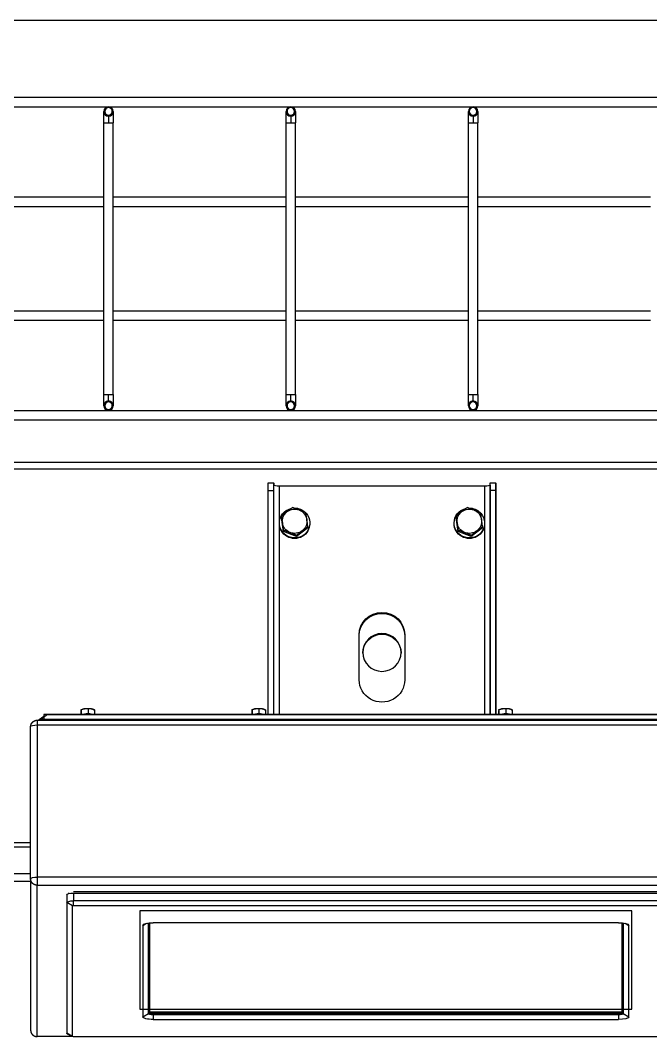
# Model space of a CAD drawing. Header units: millimetres. Extents: x -187347 to 135007, y -6415 to 292048.
# Drawn here: x -52161 to -51829, y 20953 to 21488 of the extents above; entities that cross this region are included whole.
import ezdxf

# ---------------------------------------------------------------- set-up
doc = ezdxf.new("R2010")
doc.units = ezdxf.units.MM
doc.header["$LTSCALE"] = 100
doc.layers.get('0').update_dxf_attribs({"lineweight": 18})
doc.layers.add('Layout CAT2', color=6, linetype='Continuous')

# ---------------------------------------------------------------- blocks, each defined once
blk = doc.blocks.new('vgdsvbgsbfgsd')
at = {"color": 0, "linetype": 'ByBlock', "lineweight": -2}
for p, q in [((4984.81, -48536.31, 0), (5794.81, -48536.31, 0)), ((5098.81, -48576.81, 0), (5668.81, -48576.81, 0)), ((5098.81, -48581.81, 0), (5668.81, -48581.81, 0)), ((5237.31, -48590.31, 0), (5237.31, -48584.31, 0)), ((5237.81, -48584.31, 0), (5237.31, -48584.31, 0)), ((5241.81, -48584.31, 0), (5242.31, -48584.31, 0)), ((5242.31, -48584.31, 0), (5242.31, -48590.31, 0)), ((5333.31, -48590.31, 0), (5333.31, -48584.31, 0)), ((5333.81, -48584.31, 0), (5333.31, -48584.31, 0)), ((5337.81, -48584.31, 0), (5338.31, -48584.31, 0)), ((5338.31, -48584.31, 0), (5338.31, -48590.31, 0)), ((5429.31, -48590.31, 0), (5429.31, -48584.31, 0)), ((5429.81, -48584.31, 0), (5429.31, -48584.31, 0)), ((5433.81, -48584.31, 0), (5434.31, -48584.31, 0)), ((5434.31, -48584.31, 0), (5434.31, -48590.31, 0)), ((5237.31, -48733.31, 0), (5237.31, -48590.31, 0)), ((5237.31, -48590.31, 0), (5239.81, -48590.31, 0)), ((5239.81, -48586.81, 0), (5239.81, -48590.31, 0)), ((5239.81, -48590.31, 0), (5242.31, -48590.31, 0)), ((5242.31, -48733.31, 0), (5242.31, -48590.31, 0)), ((5333.31, -48733.31, 0), (5333.31, -48590.31, 0)), ((5333.31, -48590.31, 0), (5335.81, -48590.31, 0)), ((5335.81, -48586.81, 0), (5335.81, -48590.31, 0)), ((5335.81, -48590.31, 0), (5338.31, -48590.31, 0)), ((5338.31, -48733.31, 0), (5338.31, -48590.31, 0)), ((5429.31, -48733.31, 0), (5429.31, -48590.31, 0)), ((5429.31, -48590.31, 0), (5431.81, -48590.31, 0)), ((5431.81, -48586.81, 0), (5431.81, -48590.31, 0)), ((5431.81, -48590.31, 0), (5434.31, -48590.31, 0)), ((5434.31, -48733.31, 0), (5434.31, -48590.31, 0)), ((5146.32, -48629.31, 0), (5237.31, -48629.31, 0)), ((5242.32, -48629.31, 0), (5333.31, -48629.31, 0)), ((5338.32, -48629.31, 0), (5429.3, -48629.31, 0)), ((5434.31, -48629.31, 0), (5525.3, -48629.31, 0)), ((5146.32, -48634.31, 0), (5237.31, -48634.31, 0)), ((5242.32, -48634.31, 0), (5333.31, -48634.31, 0)), ((5338.32, -48634.31, 0), (5429.3, -48634.31, 0)), ((5434.31, -48634.31, 0), (5525.3, -48634.31, 0)), ((5146.32, -48689.31, 0), (5237.31, -48689.31, 0)), ((5242.32, -48689.31, 0), (5333.31, -48689.31, 0)), ((5338.32, -48689.31, 0), (5429.3, -48689.31, 0)), ((5434.31, -48689.31, 0), (5525.3, -48689.31, 0)), ((5146.32, -48694.31, 0), (5237.31, -48694.31, 0)), ((5242.32, -48694.31, 0), (5333.31, -48694.31, 0)), ((5338.32, -48694.31, 0), (5429.3, -48694.31, 0)), ((5434.31, -48694.31, 0), (5525.3, -48694.31, 0)), ((5237.31, -48733.31, 0), (5239.81, -48733.31, 0)), ((5237.31, -48739.31, 0), (5237.31, -48733.31, 0)), ((5239.81, -48736.81, 0), (5239.81, -48733.31, 0)), ((5239.81, -48733.31, 0), (5242.31, -48733.31, 0)), ((5242.31, -48733.31, 0), (5242.31, -48739.31, 0)), ((5333.31, -48733.31, 0), (5335.81, -48733.31, 0)), ((5333.31, -48739.31, 0), (5333.31, -48733.31, 0)), ((5335.81, -48736.81, 0), (5335.81, -48733.31, 0)), ((5335.81, -48733.31, 0), (5338.31, -48733.31, 0)), ((5338.31, -48733.31, 0), (5338.31, -48739.31, 0)), ((5429.31, -48733.31, 0), (5431.81, -48733.31, 0)), ((5429.31, -48739.31, 0), (5429.31, -48733.31, 0)), ((5431.81, -48733.31, 0), (5434.31, -48733.31, 0)), ((5431.81, -48736.81, 0), (5431.81, -48733.31, 0)), ((5434.31, -48733.31, 0), (5434.31, -48739.31, 0)), ((5239.81, -48737.31, 0), (5239.81, -48736.81, 0)), ((5335.81, -48737.31, 0), (5335.81, -48736.81, 0)), ((5431.81, -48737.31, 0), (5431.81, -48736.81, 0)), ((5098.81, -48741.81, 0), (5668.81, -48741.81, 0)), ((5239.81, -48741.31, 0), (5239.81, -48741.81, 0)), ((5335.81, -48741.31, 0), (5335.81, -48741.81, 0)), ((5431.81, -48741.31, 0), (5431.81, -48741.81, 0)), ((5098.81, -48746.81, 0), (5668.81, -48746.81, 0)), ((5696.81, -48769.28, 0), (5070.81, -48769.28, 0)), ((5076.87, -48772.59, 0), (5690.75, -48772.59, 0)), ((5323.81, -48783.96, 0), (5323.81, -48779.96, 0)), ((5323.81, -48779.96, 0), (5326.81, -48779.96, 0)), ((5323.81, -48901.9, 0), (5323.81, -48783.96, 0)), ((5323.81, -48783.96, 0), (5326.81, -48783.96, 0)), ((5326.81, -48783.96, 0), (5326.81, -48779.96, 0)), ((5326.81, -48780.11, 0), (5326.81, -48781.13, 0)), ((5326.81, -48901.9, 0), (5326.81, -48783.96, 0)), ((5437.81, -48781.65, 0), (5329.81, -48781.65, 0)), ((5329.81, -48901.9, 0), (5329.81, -48781.65, 0)), ((5437.81, -48781.65, 0), (5437.81, -48901.9, 0)), ((5440.81, -48783.97, 0), (5440.81, -48779.96, 0)), ((5440.81, -48779.96, 0), (5443.81, -48779.96, 0)), ((5440.81, -48781.13, 0), (5440.81, -48901.9, 0)), ((5440.81, -48901.9, 0), (5440.81, -48783.97, 0)), ((5443.81, -48783.97, 0), (5440.81, -48783.97, 0)), ((5443.81, -48783.97, 0), (5443.81, -48779.96, 0)), ((5443.81, -48780.11, 0), (5443.81, -48781.13, 0)), ((5443.81, -48781.13, 0), (5443.81, -48901.9, 0)), ((5443.81, -48901.9, 0), (5443.81, -48783.97, 0)), ((5326.81, -48901.9, 0), (5326.81, -48790.98, 0)), ((5340.32, -48794.24, 0), (5340.17, -48794.18, 0)), ((5432.32, -48794.24, 0), (5432.17, -48794.18, 0)), ((5330.85, -48798.15, 0), (5330.85, -48797.48, 0)), ((5331.9, -48805.47, 0), (5330.85, -48798.15, 0)), ((5333.87, -48795.06, 0), (5333.74, -48795.15, 0)), ((5344.26, -48799.33, 0), (5344.23, -48799.17, 0)), ((5422.85, -48798.15, 0), (5422.85, -48797.48, 0)), ((5423.9, -48805.47, 0), (5422.85, -48798.15, 0)), ((5425.87, -48795.06, 0), (5425.74, -48795.15, 0)), ((5436.26, -48799.33, 0), (5436.23, -48799.17, 0)), ((5329.81, -48801.34, 0), (5329.81, -48801.07, 0)), ((5331.36, -48800.96, 0), (5331.38, -48801.12, 0)), ((5331.9, -48805.47, 0), (5331.9, -48804.8, 0)), ((5338.86, -48808.23, 0), (5331.9, -48805.47, 0)), ((5344.77, -48803.68, 0), (5338.86, -48808.23, 0)), ((5341.75, -48805.24, 0), (5341.88, -48805.14, 0)), ((5344.77, -48803.68, 0), (5344.77, -48803.01, 0)), ((5345.81, -48801.07, 0), (5345.81, -48801.34, 0)), ((5421.81, -48801.34, 0), (5421.81, -48801.07, 0)), ((5423.36, -48800.96, 0), (5423.38, -48801.12, 0)), ((5423.9, -48805.47, 0), (5423.9, -48804.8, 0)), ((5430.86, -48808.23, 0), (5423.9, -48805.47, 0)), ((5436.77, -48803.68, 0), (5430.86, -48808.23, 0)), ((5433.75, -48805.24, 0), (5433.88, -48805.14, 0)), ((5436.77, -48803.68, 0), (5436.77, -48803.01, 0)), ((5437.81, -48801.07, 0), (5437.81, -48801.34, 0)), ((5335.3, -48806.05, 0), (5335.45, -48806.11, 0)), ((5338.86, -48808.23, 0), (5338.86, -48807.57, 0)), ((5427.3, -48806.05, 0), (5427.45, -48806.11, 0)), ((5430.86, -48808.23, 0), (5430.86, -48807.57, 0)), ((5371.81, -48883.62, 0), (5371.81, -48859.98, 0)), ((5395.81, -48859.98, 0), (5395.81, -48883.62, 0)), ((5207.91, -48901.9, 0), (5559.71, -48901.9, 0)), ((5225.2, -48900.49, 0), (5225.2, -48901.9, 0)), ((5225.21, -48899.55, 0), (5225.71, -48899.3, 0)), ((5225.4, -48901.9, 0), (5225.43, -48901.76, 0)), ((5225.43, -48899.45, 0), (5225.43, -48901.76, 0)), ((5225.43, -48901.76, 0), (5227.23, -48901.52, 0)), ((5227.23, -48901.52, 0), (5229.03, -48901.28, 0)), ((5229.03, -48898.98, 0), (5229.03, -48901.28, 0)), ((5229.03, -48901.28, 0), (5230.72, -48901.57, 0)), ((5230.72, -48901.57, 0), (5232.42, -48901.86, 0)), ((5231.91, -48899.3, 0), (5232.36, -48899.52, 0)), ((5232.42, -48901.86, 0), (5232.41, -48901.9, 0)), ((5232.42, -48899.55, 0), (5232.42, -48901.86, 0)), ((5315.2, -48900.49, 0), (5315.2, -48901.9, 0)), ((5315.21, -48899.55, 0), (5315.71, -48899.3, 0)), ((5315.4, -48901.9, 0), (5315.43, -48901.76, 0)), ((5315.43, -48899.45, 0), (5315.43, -48901.76, 0)), ((5315.43, -48901.76, 0), (5317.23, -48901.52, 0)), ((5317.23, -48901.52, 0), (5319.03, -48901.28, 0)), ((5319.03, -48898.98, 0), (5319.03, -48901.28, 0)), ((5319.03, -48901.28, 0), (5320.72, -48901.57, 0)), ((5320.72, -48901.57, 0), (5322.42, -48901.86, 0)), ((5321.91, -48899.3, 0), (5322.36, -48899.52, 0)), ((5322.42, -48901.86, 0), (5322.41, -48901.9, 0)), ((5322.42, -48899.55, 0), (5322.42, -48901.86, 0)), ((5445.2, -48900.49, 0), (5445.2, -48901.9, 0)), ((5445.21, -48899.55, 0), (5445.71, -48899.3, 0)), ((5445.4, -48901.9, 0), (5445.43, -48901.76, 0)), ((5445.43, -48899.45, 0), (5445.43, -48901.76, 0)), ((5445.43, -48901.76, 0), (5447.23, -48901.52, 0)), ((5447.23, -48901.52, 0), (5449.03, -48901.28, 0)), ((5449.03, -48898.98, 0), (5449.03, -48901.28, 0)), ((5449.03, -48901.28, 0), (5450.72, -48901.57, 0)), ((5450.72, -48901.57, 0), (5452.42, -48901.86, 0)), ((5451.91, -48899.3, 0), (5452.36, -48899.52, 0)), ((5452.42, -48901.86, 0), (5452.41, -48901.9, 0)), ((5452.42, -48899.55, 0), (5452.42, -48901.86, 0)), ((5202.26, -48904.84, 0), (5565.36, -48904.84, 0)), ((5203.25, -48904.65, 0), (5203.25, -48904.84, 0)), ((5203.27, -48904.59, 0), (5205.81, -48902.79, 0)), ((5203.55, -48904.84, 0), (5203.34, -48904.58, 0)), ((5203.96, -48904.46, 0), (5207.02, -48902.3, 0)), ((5203.96, -48904.46, 0), (5563.66, -48904.46, 0)), ((5205.81, -48902, 0), (5205.81, -48904.84, 0)), ((5561.81, -48902, 0), (5205.81, -48902, 0)), ((5198.81, -48988.51, 0), (5198.81, -48908.34, 0)), ((5202.31, -48907.43, 0), (5202.31, -48987.6, 0)), ((5202.31, -48907.43, 0), (5565.31, -48907.43, 0)), ((5066.81, -48969.28, 0), (5198.81, -48969.28, 0)), ((5198.81, -48971.78, 0), (5069.31, -48971.78, 0)), ((5198.81, -48985.78, 0), (5079.31, -48985.78, 0)), ((5070.81, -48989.78, 0), (5198.82, -48989.78, 0)), ((5198.81, -48988.51, 0), (5198.81, -49068.22, 0)), ((5565.31, -48987.6, 0), (5202.31, -48987.6, 0)), ((5202.31, -49071.6, 0), (5202.31, -48991.89, 0)), ((5202.31, -48991.89, 0), (5565.31, -48991.89, 0)), ((5217.81, -48996.87, 0), (5217.81, -49000.99, 0)), ((5218.81, -48995.9, 0), (5218.81, -48996.23, 0)), ((5221.31, -48995.25, 0), (5550.31, -48995.25, 0)), ((5221.31, -48995.96, 0), (5221.31, -49000.08, 0)), ((5221.31, -48995.96, 0), (5550.31, -48995.96, 0)), ((5217.81, -49000.99, 0), (5217.81, -49069.83, 0)), ((5220.81, -49002.66, 0), (5217.81, -49000.99, 0)), ((5220.81, -49071.51, 0), (5220.81, -49002.66, 0)), ((5221.31, -49002.53, 0), (5221.31, -49000.08, 0)), ((5550.31, -49000.08, 0), (5221.31, -49000.08, 0)), ((5221.31, -49002.53, 0), (5550.31, -49002.53, 0)), ((5257.81, -49013.01, 0), (5259.76, -49011.93, 0)), ((5257.81, -49013.01, 0), (5257.81, -49061.15, 0)), ((5260.81, -49058.93, 0), (5260.81, -49011.75, 0)), ((5260.81, -49059.48, 0), (5260.81, -49011.75, 0)), ((5261.38, -49011.68, 0), (5261.38, -49058.53, 0)), ((5261.38, -49011.68, 0), (5261.38, -49059.11, 0)), ((5508.31, -49011.59, 0), (5263.31, -49011.59, 0)), ((5510.25, -49059.11, 0), (5510.25, -49011.68, 0)), ((5510.81, -49011.75, 0), (5510.81, -49059.48, 0)), ((5511.86, -49011.93, 0), (5513.81, -49013.01, 0)), ((5513.81, -49061.15, 0), (5513.81, -49013.01, 0)), ((5257.81, -49061.15, 0), (5260.81, -49059.48, 0)), ((5260.81, -49058.93, 0), (5260.81, -49059.48, 0)), ((5261.38, -49058.53, 0), (5510.25, -49058.53, 0)), ((5261.38, -49059.11, 0), (5261.38, -49058.53, 0)), ((5261.38, -49059.11, 0), (5510.25, -49059.11, 0)), ((5508.31, -49059.58, 0), (5263.31, -49059.58, 0)), ((5263.31, -49060.13, 0), (5263.31, -49059.58, 0)), ((5508.31, -49060.13, 0), (5263.31, -49060.13, 0)), ((5263.31, -49060.13, 0), (5263.31, -49062.58, 0)), ((5508.31, -49059.58, 0), (5508.31, -49060.13, 0)), ((5508.31, -49060.13, 0), (5508.31, -49062.58, 0)), ((5510.81, -49059.48, 0), (5510.81, -49058.93, 0)), ((5510.81, -49059.48, 0), (5513.81, -49061.15, 0)), ((5263.31, -49062.58, 0), (5508.31, -49062.58, 0)), ((5220.98, -49071.6, 0), (5202.31, -49071.6, 0)), ((5220.81, -49071.51, 0), (5217.81, -49069.83, 0)), ((5220.87, -49071.57, 0), (5218.21, -49070.25, 0)), ((5550.31, -49071.64, 0), (5221.31, -49071.64, 0))]:
    blk.add_line(p, q, dxfattribs=at)
at = {"color": 0, "linetype": 'ByBlock', "lineweight": -2, "ltscale": 0.2}
for p, q in [((5515.31, -49005.41, 0), (5256.31, -49005.41, 0)), ((5256.31, -49005.41, 0), (5256.31, -49057.17, 0)), ((5515.31, -49057.17, 0), (5515.31, -49005.41, 0)), ((5256.31, -49057.17, 0), (5515.31, -49057.17, 0))]:
    blk.add_line(p, q, dxfattribs=at)
at = {"color": 0, "linetype": 'ByBlock', "lineweight": -2}
for centre, radius, start, end in [((5239.81, -48584.31, 0), 2.5, 0, 180), ((5239.81, -48584.31, 0), 2.5, 180, 0), ((5239.81, -48584.31, 0), 2, 0, 180), ((5239.81, -48584.31, 0), 2, 180, 0), ((5335.81, -48584.31, 0), 2.5, 0, 180), ((5335.81, -48584.31, 0), 2.5, 180, 0), ((5335.81, -48584.31, 0), 2, 0, 180), ((5335.81, -48584.31, 0), 2, 180, 0), ((5431.81, -48584.31, 0), 2.5, 0, 180), ((5431.81, -48584.31, 0), 2.5, 180, 0), ((5431.81, -48584.31, 0), 2, 0, 180), ((5431.81, -48584.31, 0), 2, 180, 0), ((5239.81, -48739.31, 0), 2.5, 90, 270), ((5239.81, -48739.31, 0), 2, 90, 270), ((5239.81, -48739.31, 0), 2.5, 270, 90), ((5239.81, -48739.31, 0), 2, 270, 90), ((5335.81, -48739.31, 0), 2.5, 90, 270), ((5335.81, -48739.31, 0), 2, 90, 270), ((5335.81, -48739.31, 0), 2.5, 270, 90), ((5335.81, -48739.31, 0), 2, 270, 90), ((5431.81, -48739.31, 0), 2.5, 90, 270), ((5431.81, -48739.31, 0), 2, 90, 270), ((5431.81, -48739.31, 0), 2.5, 270, 90), ((5431.81, -48739.31, 0), 2, 270, 90)]:
    blk.add_arc(centre, radius, start, end, dxfattribs=at)
at = {"color": 0, "linetype": 'ByBlock', "lineweight": -2, "extrusion": (0, 0, -1)}
for centre, major_axis, ratio, start_param, end_param in [((5329.81, -48781.13, 0), (-3, 0), 0.173648, 4.712389, 6.283185), ((5437.81, -48781.13, 0), (-3, 0), 0.173648, 3.141593, 4.712389), ((5337.81, -48801.07, 0), (-8, 0), 0.984808, 0, 1.317014), ((5337.81, -48800.15, 0), (6.5, 0), 0.984808, 4.060955, 5.083345), ((5337.81, -48801.07, 0), (-8, 0), 0.984808, 1.57109, 2.352169), ((5337.81, -48800.15, 0), (6.5, 0), 0.984808, 5.108153, 6.130543), ((5429.81, -48801.07, 0), (-8, 0), 0.984808, 0, 1.317014), ((5429.81, -48800.15, 0), (6.5, 0), 0.984808, 4.060955, 5.083345), ((5429.81, -48801.07, 0), (-8, 0), 0.984808, 1.57109, 2.352169), ((5429.81, -48800.15, 0), (6.5, 0), 0.984808, 5.108153, 6.130543), ((5337.81, -48801.07, 0), (-8, 0), 0.984808, 2.434636, 6.283185), ((5337.81, -48800.15, 0), (6.5, 0), 0.984808, 3.013757, 4.036148), ((5337.81, -48800.15, 0), (6.5, 0), 0.984808, 6.15535, 7.177741), ((5429.81, -48801.07, 0), (-8, 0), 0.984808, 2.434636, 6.283185), ((5429.81, -48800.15, 0), (6.5, 0), 0.984808, 3.013757, 4.036148), ((5429.81, -48800.15, 0), (6.5, 0), 0.984808, 6.15535, 7.177741), ((5337.81, -48801.34, 0), (-8, 0), 0.984808, 3.141592, 6.283185), ((5337.81, -48800.15, 0), (6.5, 0), 0.984808, 1.96656, 2.98895), ((5337.81, -48800.15, 0), (6.5, 0), 0.984808, 0.919362, 1.941753), ((5429.81, -48801.34, 0), (-8, 0), 0.984808, 3.141592, 6.283185), ((5429.81, -48800.15, 0), (6.5, 0), 0.984808, 1.96656, 2.98895), ((5429.81, -48800.15, 0), (6.5, 0), 0.984808, 0.919362, 1.941753), ((5383.81, -48859.98, 0), (12, 0), 0.984808, 3.141593, 6.283185), ((5383.81, -48860.5, 0), (12, 0), 0.984808, 3.141593, 6.283185), ((5383.81, -48869.63, 0), (10.1, 0), 0.984808, 3.141593, 6.283185), ((5383.81, -48883.62, 0), (12, 0), 0.984808, 0, 3.141593), ((5208.43, -48904.9, 0), (0.84, -2.96), 0.613738, 2.791337, 3.31493), ((5228.81, -48899.72, 0), (3.5, 0), 0.258819, 3.624219, 4.243898), ((5228.81, -48902.33, 0), (3.5, 0), 0.258819, 3.638468, 4.243898), ((5228.81, -48902.43, 0), (3.5, 0), 0.258819, 3.764477, 5.660331), ((5228.81, -48902.43, 0), (-3.5, 0), 0.258819, 0.622822, 2.518774), ((5228.81, -48899.72, 0), (3.5, 0), 0.258819, 4.243901, 5.291098), ((5228.81, -48902.33, 0), (3.5, 0), 0.258819, 4.243901, 5.291098), ((5228.81, -48899.72, 0), (3.5, 0), 0.258819, 5.291099, 6.338296), ((5228.81, -48902.33, 0), (3.5, 0), 0.258819, 5.291099, 5.78632), ((5318.81, -48899.72, 0), (3.5, 0), 0.258819, 3.624219, 4.243898), ((5318.81, -48902.33, 0), (3.5, 0), 0.258819, 3.638468, 4.243898), ((5318.81, -48902.43, 0), (3.5, 0), 0.258819, 3.764477, 5.660331), ((5318.81, -48902.43, 0), (-3.5, 0), 0.258819, 0.622822, 2.518774), ((5318.81, -48899.72, 0), (3.5, 0), 0.258819, 4.243901, 5.291095), ((5318.81, -48902.33, 0), (3.5, 0), 0.258819, 4.243901, 5.291095), ((5318.81, -48899.72, 0), (3.5, 0), 0.258819, 5.291099, 6.338296), ((5318.81, -48902.33, 0), (3.5, 0), 0.258819, 5.291099, 5.78632), ((5448.81, -48899.72, 0), (3.5, 0), 0.258819, 3.624219, 4.243898), ((5448.81, -48902.33, 0), (3.5, 0), 0.258819, 3.638468, 4.243898), ((5448.81, -48902.43, 0), (3.5, 0), 0.258819, 3.764477, 5.660331), ((5448.81, -48902.43, 0), (-3.5, 0), 0.258819, 0.622822, 2.518774), ((5448.81, -48899.72, 0), (3.5, 0), 0.258819, 4.243901, 5.291095), ((5448.81, -48902.33, 0), (3.5, 0), 0.258819, 4.243901, 5.291095), ((5448.81, -48899.72, 0), (3.5, 0), 0.258819, 5.291099, 6.338296), ((5448.81, -48902.33, 0), (3.5, 0), 0.258819, 5.291099, 5.78632), ((5203.96, -48905.33, 0), (0.688, -0.738), 0.220264, 2.909769, 3.433368), ((5203.96, -48905.33, 0), (1.22, 0), 0.707107, 4.18879, 4.712389), ((5208.43, -48904.9, 0), (2.4, -2.15), 0.836344, 3.737325, 4.068248), ((5202.31, -48908.34, 0), (-3.5, 0), 0.258819, 0, 1.570796), ((5202.31, -48988.51, 0), (-3.5, 0), 0.258819, 0, 1.570796), ((5221.31, -48996.87, 0), (-3.5, 0), 0.258819, 0, 1.570796), ((5221.31, -49000.99, 0), (3.5, 0), 0.258819, 3.141593, 4.712389), ((5221.31, -49002.66, 0), (-0.5, 0), 0.258819, 0, 1.570796), ((5263.31, -49013.01, 0), (5.5, 0), 0.258819, 3.141593, 4.712389), ((5508.31, -49013.01, 0), (5.5, 0), 0.258819, 4.712389, 6.283185), ((5263.31, -49061.15, 0), (5.5, 0), 0.258819, 1.570796, 3.141593), ((5263.31, -49058.93, 0), (-2.5, 0), 0.258819, 4.712389, 6.283185), ((5263.31, -49059.48, 0), (-2.5, 0), 0.258819, 4.712389, 6.283185), ((5508.31, -49058.93, 0), (-2.5, 0), 0.258819, 3.141593, 4.712389), ((5508.31, -49059.48, 0), (-2.5, 0), 0.258819, 3.141593, 4.712389), ((5508.31, -49061.15, 0), (5.5, 0), 0.258819, 0, 1.570796), ((5221.31, -49069.83, 0), (3.5, 0), 0.258819, 2.658968, 3.141593), ((5221.31, -49071.51, 0), (-0.5, 0), 0.258819, 4.712389, 6.283185)]:
    blk.add_ellipse(centre, major_axis=major_axis, ratio=ratio, start_param=start_param, end_param=end_param, dxfattribs=at)
blk.add_ellipse((5383.81, -48869.28, 0), major_axis=(-10.1, 0), ratio=0.984808, dxfattribs=at)
at = {"color": 0, "linetype": 'ByBlock', "lineweight": -2}
for points, degree, knots in [([(5336.76, -48792.93, 0), (5336.52, -48793.1, 0), (5336.29, -48793.26, 0), (5335.99, -48793.48, 0), (5335.93, -48793.52, 0), (5335.81, -48793.61, 0), (5335.75, -48793.65, 0), (5335.57, -48793.79, 0), (5335.44, -48793.87, 0), (5335.08, -48794.14, 0), (5334.84, -48794.32, 0), (5334.35, -48794.68, 0), (5334.11, -48794.87, 0), (5333.87, -48795.06, 0)], 3, [0, 0, 0, 0, 0.25, 0.25, 0.3125, 0.3125, 0.375, 0.375, 0.5, 0.5, 0.75, 0.75, 1, 1, 1, 1]), ([(5340.17, -48794.18, 0), (5339.88, -48794.07, 0), (5339.59, -48793.96, 0), (5339.23, -48793.82, 0), (5339.16, -48793.79, 0), (5339.01, -48793.74, 0), (5338.94, -48793.71, 0), (5338.72, -48793.63, 0), (5338.58, -48793.58, 0), (5338.15, -48793.42, 0), (5337.87, -48793.32, 0), (5337.31, -48793.12, 0), (5337.04, -48793.02, 0), (5336.76, -48792.93, 0)], 3, [0, 0, 0, 0, 0.25, 0.25, 0.3125, 0.3125, 0.375, 0.375, 0.5, 0.5, 0.75, 0.75, 1, 1, 1, 1]), ([(5343.72, -48795.69, 0), (5343.58, -48795.63, 0), (5343.44, -48795.57, 0), (5343.16, -48795.44, 0), (5343.02, -48795.38, 0), (5342.6, -48795.19, 0), (5342.31, -48795.07, 0), (5341.74, -48794.83, 0), (5341.46, -48794.71, 0), (5340.89, -48794.47, 0), (5340.6, -48794.35, 0), (5340.32, -48794.24, 0)], 3, [0, 0, 0, 0, 0.125, 0.125, 0.25, 0.25, 0.5, 0.5, 0.75, 0.75, 1, 1, 1, 1]), ([(5428.76, -48792.93, 0), (5428.52, -48793.1, 0), (5428.29, -48793.26, 0), (5427.99, -48793.48, 0), (5427.93, -48793.52, 0), (5427.81, -48793.61, 0), (5427.75, -48793.65, 0), (5427.57, -48793.79, 0), (5427.44, -48793.87, 0), (5427.08, -48794.14, 0), (5426.84, -48794.32, 0), (5426.35, -48794.68, 0), (5426.11, -48794.87, 0), (5425.87, -48795.06, 0)], 3, [0, 0, 0, 0, 0.25, 0.25, 0.3125, 0.3125, 0.375, 0.375, 0.5, 0.5, 0.75, 0.75, 1, 1, 1, 1]), ([(5432.17, -48794.18, 0), (5431.88, -48794.07, 0), (5431.59, -48793.96, 0), (5431.23, -48793.82, 0), (5431.16, -48793.79, 0), (5431.01, -48793.74, 0), (5430.94, -48793.71, 0), (5430.72, -48793.63, 0), (5430.58, -48793.58, 0), (5430.15, -48793.42, 0), (5429.87, -48793.32, 0), (5429.31, -48793.12, 0), (5429.04, -48793.02, 0), (5428.76, -48792.93, 0)], 3, [0, 0, 0, 0, 0.25, 0.25, 0.3125, 0.3125, 0.375, 0.375, 0.5, 0.5, 0.75, 0.75, 1, 1, 1, 1]), ([(5435.72, -48795.69, 0), (5435.58, -48795.63, 0), (5435.44, -48795.57, 0), (5435.16, -48795.44, 0), (5435.02, -48795.38, 0), (5434.6, -48795.19, 0), (5434.31, -48795.07, 0), (5433.74, -48794.83, 0), (5433.46, -48794.71, 0), (5432.89, -48794.47, 0), (5432.6, -48794.35, 0), (5432.32, -48794.24, 0)], 3, [0, 0, 0, 0, 0.125, 0.125, 0.25, 0.25, 0.5, 0.5, 0.75, 0.75, 1, 1, 1, 1]), ([(5333.74, -48795.15, 0), (5333.5, -48795.34, 0), (5333.26, -48795.53, 0), (5332.77, -48795.92, 0), (5332.53, -48796.11, 0), (5332.04, -48796.5, 0), (5331.8, -48796.7, 0), (5331.32, -48797.09, 0), (5331.08, -48797.29, 0), (5330.85, -48797.48, 0)], 3, [0, 0, 0, 0, 0.25, 0.25, 0.5, 0.5, 0.75, 0.75, 1, 1, 1, 1]), ([(5330.85, -48797.48, 0), (5330.87, -48797.62, 0), (5330.89, -48797.76, 0), (5330.93, -48798.04, 0), (5330.95, -48798.18, 0), (5331.02, -48798.61, 0), (5331.06, -48798.9, 0), (5331.15, -48799.48, 0), (5331.19, -48799.77, 0), (5331.28, -48800.36, 0), (5331.32, -48800.66, 0), (5331.36, -48800.96, 0)], 3, [0, 0, 0, 0, 0.125, 0.125, 0.25, 0.25, 0.5, 0.5, 0.75, 0.75, 1, 1, 1, 1]), ([(5344.23, -48799.17, 0), (5344.19, -48798.87, 0), (5344.15, -48798.57, 0), (5344.09, -48798.2, 0), (5344.08, -48798.12, 0), (5344.06, -48797.97, 0), (5344.05, -48797.9, 0), (5344.02, -48797.68, 0), (5343.99, -48797.53, 0), (5343.93, -48797.1, 0), (5343.89, -48796.81, 0), (5343.8, -48796.25, 0), (5343.76, -48795.97, 0), (5343.72, -48795.69, 0)], 3, [0, 0, 0, 0, 0.25, 0.25, 0.3125, 0.3125, 0.375, 0.375, 0.5, 0.5, 0.75, 0.75, 1, 1, 1, 1]), ([(5344.77, -48803.01, 0), (5344.75, -48802.86, 0), (5344.73, -48802.7, 0), (5344.69, -48802.39, 0), (5344.66, -48802.24, 0), (5344.6, -48801.78, 0), (5344.56, -48801.47, 0), (5344.47, -48800.85, 0), (5344.43, -48800.55, 0), (5344.34, -48799.94, 0), (5344.3, -48799.63, 0), (5344.26, -48799.33, 0)], 3, [0, 0, 0, 0, 0.125, 0.125, 0.25, 0.25, 0.5, 0.5, 0.75, 0.75, 1, 1, 1, 1]), ([(5425.74, -48795.15, 0), (5425.5, -48795.34, 0), (5425.26, -48795.53, 0), (5424.77, -48795.92, 0), (5424.53, -48796.11, 0), (5424.04, -48796.5, 0), (5423.8, -48796.7, 0), (5423.32, -48797.09, 0), (5423.08, -48797.29, 0), (5422.85, -48797.48, 0)], 3, [0, 0, 0, 0, 0.25, 0.25, 0.5, 0.5, 0.75, 0.75, 1, 1, 1, 1]), ([(5422.85, -48797.48, 0), (5422.87, -48797.62, 0), (5422.89, -48797.76, 0), (5422.93, -48798.04, 0), (5422.95, -48798.18, 0), (5423.02, -48798.61, 0), (5423.06, -48798.9, 0), (5423.15, -48799.48, 0), (5423.19, -48799.77, 0), (5423.28, -48800.36, 0), (5423.32, -48800.66, 0), (5423.36, -48800.96, 0)], 3, [0, 0, 0, 0, 0.125, 0.125, 0.25, 0.25, 0.5, 0.5, 0.75, 0.75, 1, 1, 1, 1]), ([(5436.23, -48799.17, 0), (5436.19, -48798.87, 0), (5436.15, -48798.57, 0), (5436.09, -48798.2, 0), (5436.08, -48798.12, 0), (5436.06, -48797.97, 0), (5436.05, -48797.9, 0), (5436.02, -48797.68, 0), (5435.99, -48797.53, 0), (5435.93, -48797.1, 0), (5435.89, -48796.81, 0), (5435.8, -48796.25, 0), (5435.76, -48795.97, 0), (5435.72, -48795.69, 0)], 3, [0, 0, 0, 0, 0.25, 0.25, 0.3125, 0.3125, 0.375, 0.375, 0.5, 0.5, 0.75, 0.75, 1, 1, 1, 1]), ([(5436.77, -48803.01, 0), (5436.75, -48802.86, 0), (5436.73, -48802.7, 0), (5436.69, -48802.39, 0), (5436.66, -48802.24, 0), (5436.6, -48801.78, 0), (5436.56, -48801.47, 0), (5436.47, -48800.85, 0), (5436.43, -48800.55, 0), (5436.34, -48799.94, 0), (5436.3, -48799.63, 0), (5436.26, -48799.33, 0)], 3, [0, 0, 0, 0, 0.125, 0.125, 0.25, 0.25, 0.5, 0.5, 0.75, 0.75, 1, 1, 1, 1]), ([(5331.38, -48801.12, 0), (5331.43, -48801.42, 0), (5331.47, -48801.73, 0), (5331.53, -48802.11, 0), (5331.54, -48802.19, 0), (5331.56, -48802.35, 0), (5331.57, -48802.42, 0), (5331.6, -48802.65, 0), (5331.62, -48802.81, 0), (5331.69, -48803.27, 0), (5331.73, -48803.58, 0), (5331.81, -48804.19, 0), (5331.86, -48804.5, 0), (5331.9, -48804.8, 0)], 3, [0, 0, 0, 0, 0.25, 0.25, 0.3125, 0.3125, 0.375, 0.375, 0.5, 0.5, 0.75, 0.75, 1, 1, 1, 1]), ([(5331.9, -48804.8, 0), (5332.04, -48804.85, 0), (5332.18, -48804.9, 0), (5332.46, -48804.99, 0), (5332.6, -48805.04, 0), (5333.02, -48805.19, 0), (5333.31, -48805.3, 0), (5333.87, -48805.5, 0), (5334.16, -48805.61, 0), (5334.73, -48805.83, 0), (5335.02, -48805.94, 0), (5335.3, -48806.05, 0)], 3, [0, 0, 0, 0, 0.125, 0.125, 0.25, 0.25, 0.5, 0.5, 0.75, 0.75, 1, 1, 1, 1]), ([(5338.86, -48807.57, 0), (5339.09, -48807.37, 0), (5339.33, -48807.17, 0), (5339.63, -48806.93, 0), (5339.69, -48806.88, 0), (5339.81, -48806.78, 0), (5339.87, -48806.73, 0), (5340.05, -48806.58, 0), (5340.17, -48806.48, 0), (5340.54, -48806.19, 0), (5340.78, -48806, 0), (5341.26, -48805.61, 0), (5341.51, -48805.42, 0), (5341.75, -48805.24, 0)], 3, [0, 0, 0, 0, 0.25, 0.25, 0.3125, 0.3125, 0.375, 0.375, 0.5, 0.5, 0.75, 0.75, 1, 1, 1, 1]), ([(5341.88, -48805.14, 0), (5342.12, -48804.95, 0), (5342.36, -48804.77, 0), (5342.85, -48804.4, 0), (5343.09, -48804.22, 0), (5343.58, -48803.86, 0), (5343.82, -48803.69, 0), (5344.3, -48803.35, 0), (5344.54, -48803.18, 0), (5344.77, -48803.01, 0)], 3, [0, 0, 0, 0, 0.25, 0.25, 0.5, 0.5, 0.75, 0.75, 1, 1, 1, 1]), ([(5423.38, -48801.12, 0), (5423.43, -48801.42, 0), (5423.47, -48801.73, 0), (5423.53, -48802.11, 0), (5423.54, -48802.19, 0), (5423.56, -48802.35, 0), (5423.57, -48802.42, 0), (5423.6, -48802.65, 0), (5423.62, -48802.81, 0), (5423.69, -48803.27, 0), (5423.73, -48803.58, 0), (5423.81, -48804.19, 0), (5423.86, -48804.5, 0), (5423.9, -48804.8, 0)], 3, [0, 0, 0, 0, 0.25, 0.25, 0.3125, 0.3125, 0.375, 0.375, 0.5, 0.5, 0.75, 0.75, 1, 1, 1, 1]), ([(5423.9, -48804.8, 0), (5424.04, -48804.85, 0), (5424.18, -48804.9, 0), (5424.46, -48804.99, 0), (5424.6, -48805.04, 0), (5425.02, -48805.19, 0), (5425.31, -48805.3, 0), (5425.87, -48805.5, 0), (5426.16, -48805.61, 0), (5426.73, -48805.83, 0), (5427.02, -48805.94, 0), (5427.3, -48806.05, 0)], 3, [0, 0, 0, 0, 0.125, 0.125, 0.25, 0.25, 0.5, 0.5, 0.75, 0.75, 1, 1, 1, 1]), ([(5430.86, -48807.57, 0), (5431.09, -48807.37, 0), (5431.33, -48807.17, 0), (5431.63, -48806.93, 0), (5431.69, -48806.88, 0), (5431.81, -48806.78, 0), (5431.87, -48806.73, 0), (5432.05, -48806.58, 0), (5432.17, -48806.48, 0), (5432.54, -48806.19, 0), (5432.78, -48806, 0), (5433.26, -48805.61, 0), (5433.51, -48805.42, 0), (5433.75, -48805.24, 0)], 3, [0, 0, 0, 0, 0.25, 0.25, 0.3125, 0.3125, 0.375, 0.375, 0.5, 0.5, 0.75, 0.75, 1, 1, 1, 1]), ([(5433.88, -48805.14, 0), (5434.12, -48804.95, 0), (5434.36, -48804.77, 0), (5434.85, -48804.4, 0), (5435.09, -48804.22, 0), (5435.58, -48803.86, 0), (5435.82, -48803.69, 0), (5436.3, -48803.35, 0), (5436.54, -48803.18, 0), (5436.77, -48803.01, 0)], 3, [0, 0, 0, 0, 0.25, 0.25, 0.5, 0.5, 0.75, 0.75, 1, 1, 1, 1]), ([(5335.45, -48806.11, 0), (5335.74, -48806.23, 0), (5336.03, -48806.34, 0), (5336.39, -48806.49, 0), (5336.46, -48806.52, 0), (5336.61, -48806.58, 0), (5336.68, -48806.61, 0), (5336.89, -48806.7, 0), (5337.04, -48806.77, 0), (5337.46, -48806.95, 0), (5337.75, -48807.07, 0), (5338.31, -48807.32, 0), (5338.58, -48807.44, 0), (5338.86, -48807.57, 0)], 3, [0, 0, 0, 0, 0.25, 0.25, 0.3125, 0.3125, 0.375, 0.375, 0.5, 0.5, 0.75, 0.75, 1, 1, 1, 1]), ([(5427.45, -48806.11, 0), (5427.74, -48806.23, 0), (5428.03, -48806.34, 0), (5428.39, -48806.49, 0), (5428.46, -48806.52, 0), (5428.61, -48806.58, 0), (5428.68, -48806.61, 0), (5428.89, -48806.7, 0), (5429.04, -48806.77, 0), (5429.46, -48806.95, 0), (5429.75, -48807.07, 0), (5430.31, -48807.32, 0), (5430.58, -48807.44, 0), (5430.86, -48807.57, 0)], 3, [0, 0, 0, 0, 0.25, 0.25, 0.3125, 0.3125, 0.375, 0.375, 0.5, 0.5, 0.75, 0.75, 1, 1, 1, 1]), ([(5225.31, -48899.67, 0), (5225.31, -48899.69, 0), (5225.31, -48899.72, 0), (5225.3, -48899.77, 0), (5225.29, -48899.8, 0), (5225.28, -48899.88, 0), (5225.27, -48899.95, 0), (5225.24, -48900.16, 0), (5225.22, -48900.32, 0), (5225.2, -48900.49, 0)], 3, [0, 0, 0, 0, 0.125, 0.125, 0.25, 0.25, 0.5, 0.5, 1, 1, 1, 1]), ([(5225.43, -48899.45, 0), (5225.41, -48899.44, 0), (5225.39, -48899.45, 0), (5225.36, -48899.51, 0), (5225.35, -48899.53, 0), (5225.33, -48899.59, 0), (5225.32, -48899.63, 0), (5225.31, -48899.67, 0)], 3, [0, 0, 0, 0, 0.5, 0.5, 0.75, 0.75, 1, 1, 1, 1]), ([(5227.23, -48898.91, 0), (5227.15, -48898.92, 0), (5227.08, -48898.93, 0), (5226.92, -48898.96, 0), (5226.85, -48898.98, 0), (5226.62, -48899.03, 0), (5226.47, -48899.07, 0), (5226.02, -48899.21, 0), (5225.72, -48899.32, 0), (5225.43, -48899.45, 0)], 3, [0, 0, 0, 0, 0.125, 0.125, 0.25, 0.25, 0.5, 0.5, 1, 1, 1, 1]), ([(5229.03, -48898.98, 0), (5228.74, -48898.92, 0), (5228.44, -48898.89, 0), (5227.99, -48898.87, 0), (5227.84, -48898.87, 0), (5227.54, -48898.88, 0), (5227.38, -48898.89, 0), (5227.23, -48898.91, 0)], 3, [0, 0, 0, 0, 0.5, 0.5, 0.75, 0.75, 1, 1, 1, 1]), ([(5230.72, -48898.96, 0), (5230.58, -48898.94, 0), (5230.44, -48898.92, 0), (5230.15, -48898.9, 0), (5230.01, -48898.9, 0), (5229.73, -48898.9, 0), (5229.59, -48898.91, 0), (5229.31, -48898.94, 0), (5229.17, -48898.96, 0), (5229.03, -48898.98, 0)], 3, [0, 0, 0, 0, 0.25, 0.25, 0.5, 0.5, 0.75, 0.75, 1, 1, 1, 1]), ([(5232.42, -48899.55, 0), (5232.14, -48899.41, 0), (5231.86, -48899.29, 0), (5231.51, -48899.16, 0), (5231.4, -48899.13, 0), (5231.3, -48899.1, 0), (5231.23, -48899.08, 0), (5231.19, -48899.07, 0), (5231.01, -48899.02, 0), (5230.87, -48898.99, 0), (5230.72, -48898.96, 0)], 3, [0, 0, 0, 0, 0.5, 0.5, 0.625, 0.6875, 0.6875, 0.75, 0.75, 1, 1, 1, 1]), ([(5232.3, -48899.77, 0), (5232.31, -48899.75, 0), (5232.31, -48899.73, 0), (5232.32, -48899.69, 0), (5232.33, -48899.67, 0), (5232.34, -48899.63, 0), (5232.35, -48899.6, 0), (5232.38, -48899.55, 0), (5232.4, -48899.54, 0), (5232.42, -48899.55, 0)], 3, [0, 0, 0, 0, 0.125, 0.125, 0.25, 0.25, 0.5, 0.5, 1, 1, 1, 1]), ([(5315.31, -48899.67, 0), (5315.31, -48899.69, 0), (5315.31, -48899.72, 0), (5315.3, -48899.77, 0), (5315.29, -48899.8, 0), (5315.28, -48899.88, 0), (5315.27, -48899.95, 0), (5315.24, -48900.16, 0), (5315.22, -48900.32, 0), (5315.2, -48900.49, 0)], 3, [0, 0, 0, 0, 0.125, 0.125, 0.25, 0.25, 0.5, 0.5, 1, 1, 1, 1]), ([(5315.43, -48899.45, 0), (5315.41, -48899.44, 0), (5315.39, -48899.45, 0), (5315.36, -48899.51, 0), (5315.35, -48899.53, 0), (5315.33, -48899.59, 0), (5315.32, -48899.63, 0), (5315.31, -48899.67, 0)], 3, [0, 0, 0, 0, 0.5, 0.5, 0.75, 0.75, 1, 1, 1, 1]), ([(5317.23, -48898.91, 0), (5317.15, -48898.92, 0), (5317.08, -48898.93, 0), (5316.92, -48898.96, 0), (5316.85, -48898.98, 0), (5316.62, -48899.03, 0), (5316.47, -48899.07, 0), (5316.02, -48899.21, 0), (5315.72, -48899.32, 0), (5315.43, -48899.45, 0)], 3, [0, 0, 0, 0, 0.125, 0.125, 0.25, 0.25, 0.5, 0.5, 1, 1, 1, 1]), ([(5319.03, -48898.98, 0), (5318.74, -48898.92, 0), (5318.44, -48898.89, 0), (5317.99, -48898.87, 0), (5317.84, -48898.87, 0), (5317.54, -48898.88, 0), (5317.38, -48898.89, 0), (5317.23, -48898.91, 0)], 3, [0, 0, 0, 0, 0.5, 0.5, 0.75, 0.75, 1, 1, 1, 1]), ([(5320.72, -48898.96, 0), (5320.58, -48898.94, 0), (5320.44, -48898.92, 0), (5320.15, -48898.9, 0), (5320.01, -48898.9, 0), (5319.73, -48898.9, 0), (5319.59, -48898.91, 0), (5319.31, -48898.94, 0), (5319.17, -48898.96, 0), (5319.03, -48898.98, 0)], 3, [0, 0, 0, 0, 0.25, 0.25, 0.5, 0.5, 0.75, 0.75, 1, 1, 1, 1]), ([(5322.42, -48899.55, 0), (5322.14, -48899.41, 0), (5321.86, -48899.29, 0), (5321.51, -48899.16, 0), (5321.4, -48899.13, 0), (5321.3, -48899.1, 0), (5321.23, -48899.08, 0), (5321.19, -48899.07, 0), (5321.01, -48899.02, 0), (5320.87, -48898.99, 0), (5320.72, -48898.96, 0)], 3, [0, 0, 0, 0, 0.5, 0.5, 0.625, 0.6875, 0.6875, 0.75, 0.75, 1, 1, 1, 1]), ([(5322.3, -48899.77, 0), (5322.31, -48899.75, 0), (5322.31, -48899.73, 0), (5322.32, -48899.69, 0), (5322.33, -48899.67, 0), (5322.34, -48899.63, 0), (5322.35, -48899.6, 0), (5322.38, -48899.55, 0), (5322.4, -48899.54, 0), (5322.42, -48899.55, 0)], 3, [0, 0, 0, 0, 0.125, 0.125, 0.25, 0.25, 0.5, 0.5, 1, 1, 1, 1]), ([(5445.31, -48899.67, 0), (5445.31, -48899.69, 0), (5445.31, -48899.72, 0), (5445.3, -48899.77, 0), (5445.29, -48899.8, 0), (5445.28, -48899.88, 0), (5445.27, -48899.95, 0), (5445.24, -48900.16, 0), (5445.22, -48900.32, 0), (5445.2, -48900.49, 0)], 3, [0, 0, 0, 0, 0.125, 0.125, 0.25, 0.25, 0.5, 0.5, 1, 1, 1, 1]), ([(5445.43, -48899.45, 0), (5445.41, -48899.44, 0), (5445.39, -48899.45, 0), (5445.36, -48899.51, 0), (5445.35, -48899.53, 0), (5445.33, -48899.59, 0), (5445.32, -48899.63, 0), (5445.31, -48899.67, 0)], 3, [0, 0, 0, 0, 0.5, 0.5, 0.75, 0.75, 1, 1, 1, 1]), ([(5447.23, -48898.91, 0), (5447.15, -48898.92, 0), (5447.08, -48898.93, 0), (5446.92, -48898.96, 0), (5446.85, -48898.98, 0), (5446.62, -48899.03, 0), (5446.47, -48899.07, 0), (5446.02, -48899.21, 0), (5445.72, -48899.32, 0), (5445.43, -48899.45, 0)], 3, [0, 0, 0, 0, 0.125, 0.125, 0.25, 0.25, 0.5, 0.5, 1, 1, 1, 1]), ([(5449.03, -48898.98, 0), (5448.74, -48898.92, 0), (5448.44, -48898.89, 0), (5447.99, -48898.87, 0), (5447.84, -48898.87, 0), (5447.54, -48898.88, 0), (5447.38, -48898.89, 0), (5447.23, -48898.91, 0)], 3, [0, 0, 0, 0, 0.5, 0.5, 0.75, 0.75, 1, 1, 1, 1]), ([(5450.72, -48898.96, 0), (5450.58, -48898.94, 0), (5450.44, -48898.92, 0), (5450.15, -48898.9, 0), (5450.01, -48898.9, 0), (5449.73, -48898.9, 0), (5449.59, -48898.91, 0), (5449.31, -48898.94, 0), (5449.17, -48898.96, 0), (5449.03, -48898.98, 0)], 3, [0, 0, 0, 0, 0.25, 0.25, 0.5, 0.5, 0.75, 0.75, 1, 1, 1, 1]), ([(5452.42, -48899.55, 0), (5452.14, -48899.41, 0), (5451.86, -48899.29, 0), (5451.51, -48899.16, 0), (5451.4, -48899.13, 0), (5451.3, -48899.1, 0), (5451.23, -48899.08, 0), (5451.19, -48899.07, 0), (5451.01, -48899.02, 0), (5450.87, -48898.99, 0), (5450.72, -48898.96, 0)], 3, [0, 0, 0, 0, 0.5, 0.5, 0.625, 0.6875, 0.6875, 0.75, 0.75, 1, 1, 1, 1]), ([(5452.3, -48899.77, 0), (5452.31, -48899.75, 0), (5452.31, -48899.73, 0), (5452.32, -48899.69, 0), (5452.33, -48899.67, 0), (5452.34, -48899.63, 0), (5452.35, -48899.6, 0), (5452.38, -48899.55, 0), (5452.4, -48899.54, 0), (5452.42, -48899.55, 0)], 3, [0, 0, 0, 0, 0.125, 0.125, 0.25, 0.25, 0.5, 0.5, 1, 1, 1, 1]), ([(5198.81, -48908.34, 0), (5198.81, -48907.67, 0), (5199.34, -48906.42, 0), (5200.33, -48905.47, 0), (5201.26, -48905.09, 0), (5201.93, -48904.95, 0), (5202.31, -48904.95, 0)], 2, [0, 0, 0, 0.25, 0.5, 0.75, 0.863636, 1, 1, 1]), ([(5202.31, -48987.6, 0), (5202.31, -48987.96, 0), (5202.31, -48988.65, 0), (5202.31, -48989.65, 0), (5202.31, -48990.86, 0), (5202.31, -48991.71, 0), (5202.31, -48991.89, 0)], 2, [0, 0, 0, 0.136364, 0.25, 0.5, 0.75, 1, 1, 1]), ([(5198.81, -49068.22, 0), (5198.81, -49068.59, 0), (5198.95, -49069.24, 0), (5199.34, -49070.13, 0), (5200.33, -49071.09, 0), (5201.62, -49071.6, 0), (5202.31, -49071.6, 0)], 2, [0, 0, 0, 0.136364, 0.25, 0.5, 0.75, 1, 1, 1])]:
    blk.add_open_spline(points, degree=degree, knots=knots, dxfattribs=at)
for points, weights, knots in [([(5202.31, -48904.95, 0), (5202.31, -48904.86, 0), (5202.31, -48904.82, 0), (5202.31, -48904.96, 0), (5202.31, -48905.65, 0), (5202.31, -48906.77, 0), (5202.31, -48907.43, 0)], [1, 0.999999999997, 0.999999999991, 0.999999999982, 0.99999999997, 0.999999999959, 0.999999999953], [0, 0, 0, 0.136364, 0.25, 0.5, 0.75, 1, 1, 1]), ([(5202.31, -48991.89, 0), (5201.62, -48991.89, 0), (5200.33, -48991.38, 0), (5199.34, -48990.42, 0), (5198.95, -48989.52, 0), (5198.81, -48988.87, 0), (5198.81, -48988.51, 0)], [1, 0.999999999991, 0.999999999973, 0.999999999955, 0.999999999942, 0.999999999933, 0.999999999928], [0, 0, 0, 0.25, 0.5, 0.75, 0.863636, 1, 1, 1])]:
    blk.add_rational_spline(points, weights, degree=2, knots=knots, dxfattribs=at)
blk.add_open_spline([(5198.88, -48989.16, 0), (5198.87, -48988.34, 0)], degree=1, dxfattribs=at)

msp = doc.modelspace()

# ---------------------------------------------------------------- block references
at = {"layer": 'Layout CAT2'}
msp.add_blockref('vgdsvbgsbfgsd', (-57354.37, 70024.78, -3.45), dxfattribs=at)

doc.saveas('drawing.dxf')
